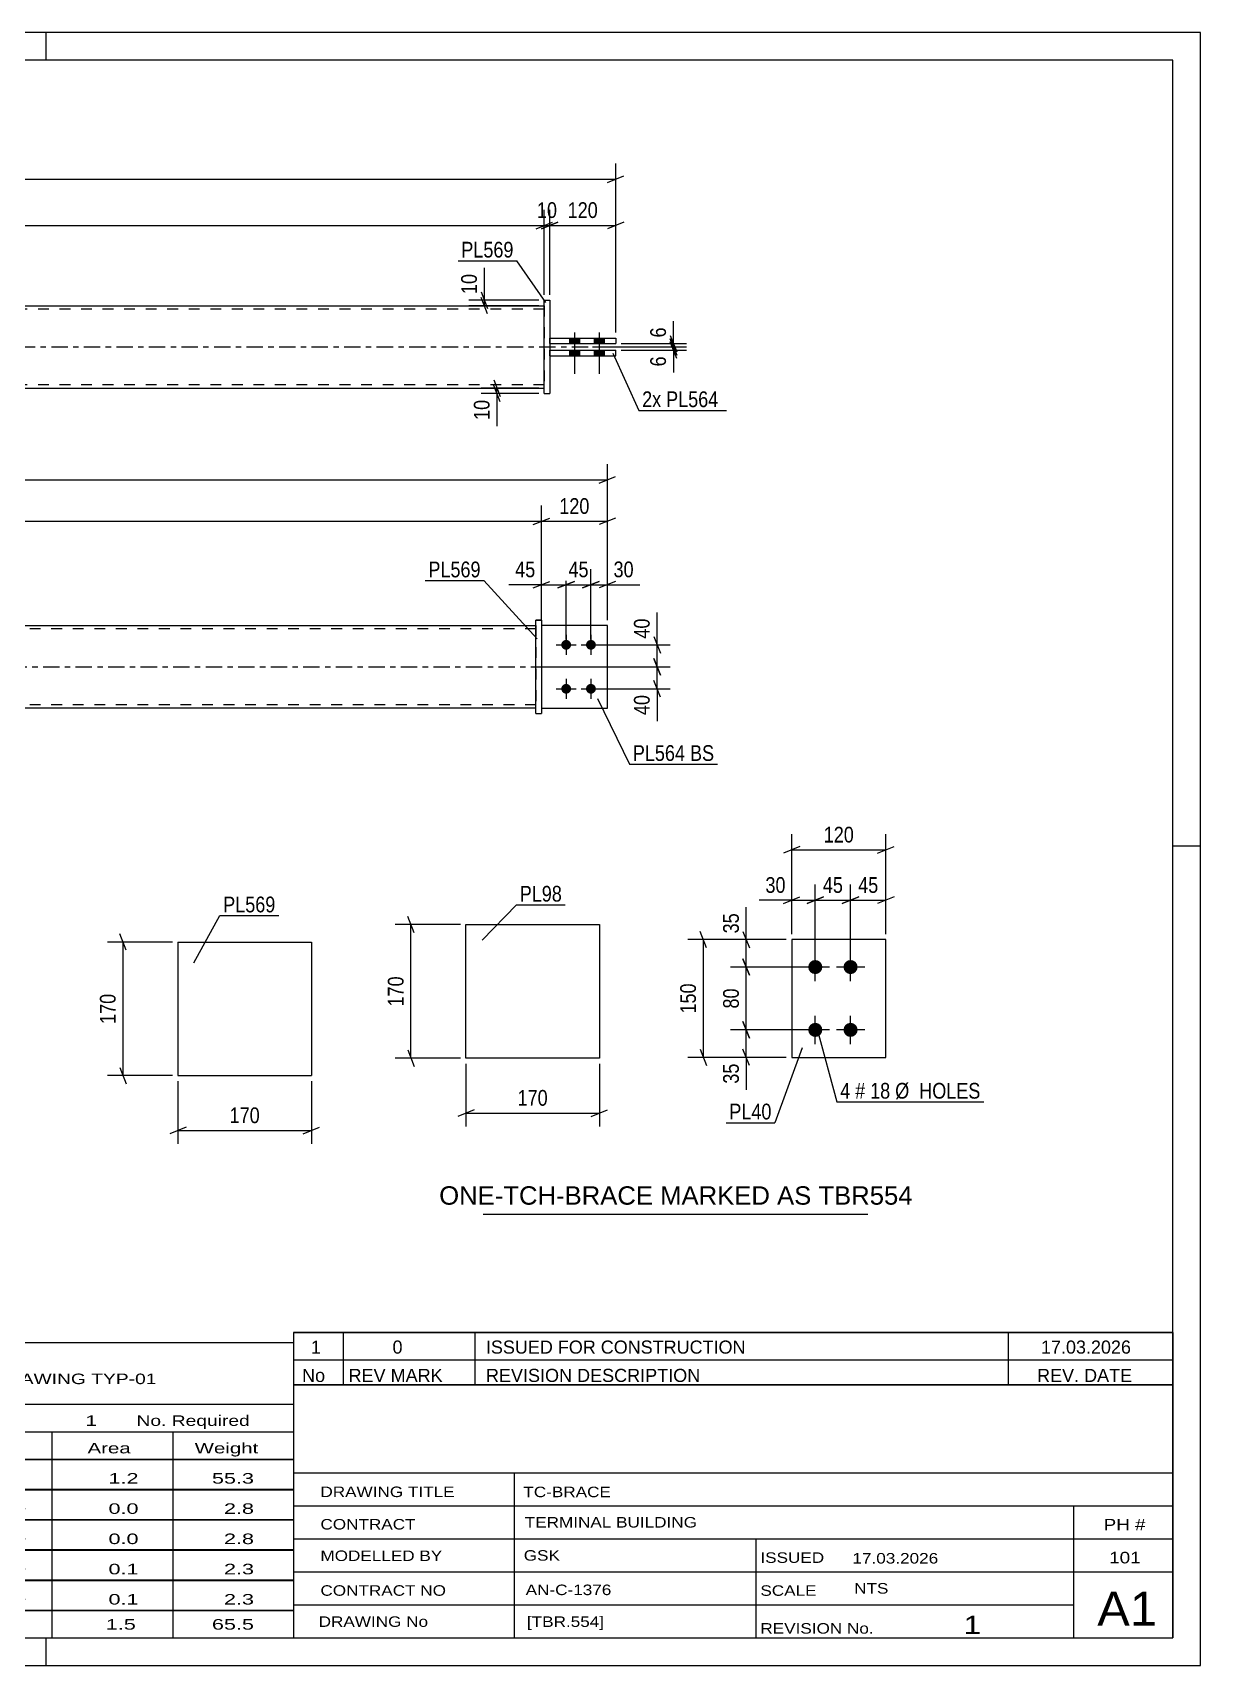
# Model space of a CAD drawing. Header units: millimetres. Extents: x 0 to 420, y 0 to 297.
# Drawn here: x 207.5 to 420, y 0 to 297 of the extents above; entities that cross this region are included whole.
import ezdxf

# ---------------------------------------------------------------- set-up
doc = ezdxf.new("R2010")
doc.units = ezdxf.units.MM
doc.linetypes.add('DXK_LINE_DOT2', pattern=[3.9198, 1.9599, -1.9599])
doc.linetypes.add('DXK_LINE_DOT3', pattern=[5.9187, 2.979, -0.9799, 0.9799, -0.9799])
doc.styles.add('Arial', font='ARIAL.TTF', dxfattribs={"height": 0.2})
doc.styles.add('Arial Narrow', font='ARIALN.TTF', dxfattribs={"height": 0.2})

# ---------------------------------------------------------------- blocks, each defined once
blk = doc.blocks.new('Unknown-582665148-1163')
at = {"color": 5, "linetype": 'Continuous'}
for p, q in [((420, 297), (0, 297)), ((210, 292), (210, 297)), ((420, 0), (420, 297)), ((415, 292), (5, 292)), ((415, 5), (415, 292)), ((420, 149), (415, 149)), ((5, 5), (415, 5)), ((210, 0), (210, 5)), ((0, 0), (420, 0))]:
    blk.add_line(p, q, dxfattribs=at)
blk = doc.blocks.new('Part-582665148-3432 - 3431')
at = {"color": 2, "linetype": 'Continuous'}
for p, q in [((362.78, 132.02), (345.64, 132.02)), ((345.64, 132.02), (345.64, 110.6)), ((362.78, 110.6), (362.78, 132.02)), ((345.64, 110.6), (362.78, 110.6))]:
    blk.add_line(p, q, dxfattribs=at)
blk = doc.blocks.new('Bolt-582665148-3433 - 3431')
at = {"linetype": 'Continuous'}
for points in [[(349.93, 125.74, -1), (349.93, 128.31, -1)], [(356.35, 125.74, -1), (356.35, 128.31, -1)], [(349.93, 114.31, -1), (349.93, 116.88, -1)], [(356.35, 114.31, -1), (356.35, 116.88, -1)]]:
    blk.add_hatch(color=1, dxfattribs=at).paths.add_polyline_path(points)
at = {"color": 1, "linetype": 'Continuous'}
for p, q in [((349.93, 124.45), (349.93, 129.6)), ((356.35, 124.45), (356.35, 129.6)), ((352.5, 127.02), (347.35, 127.02)), ((358.93, 127.02), (353.78, 127.02)), ((349.93, 113.02), (349.93, 118.17)), ((356.35, 113.02), (356.35, 118.17)), ((352.5, 115.6), (347.35, 115.6)), ((358.93, 115.6), (353.78, 115.6))]:
    blk.add_line(p, q, dxfattribs=at)
blk = doc.blocks.new('Bolt-582665148-1742 - 1738')
at = {"linetype": 'Continuous'}
for points in [[(304.6, 186.54, -1), (304.6, 184.74, -1)], [(309.1, 186.54, -1), (309.1, 184.74, -1)], [(304.6, 178.54, -1), (304.6, 176.74, -1)], [(309.1, 178.54, -1), (309.1, 176.74, -1)]]:
    blk.add_hatch(color=1, dxfattribs=at).paths.add_polyline_path(points)
at = {"color": 1, "linetype": 'Continuous'}
for p, q in [((304.6, 187.44), (304.6, 183.84)), ((309.1, 187.44), (309.1, 183.84)), ((302.8, 185.64), (306.4, 185.64)), ((307.3, 185.64), (310.9, 185.64)), ((304.6, 179.44), (304.6, 175.84)), ((309.1, 179.44), (309.1, 175.84)), ((302.8, 177.64), (306.4, 177.64)), ((307.3, 177.64), (310.9, 177.64))]:
    blk.add_line(p, q, dxfattribs=at)
blk = doc.blocks.new('Part-582665148-1747 - 1738')
at = {"color": 2, "linetype": 'Continuous'}
for p, q in [((95.12, 189.14), (299.1, 189.14)), ((299.1, 174.14), (95.12, 174.14))]:
    blk.add_line(p, q, dxfattribs=at)
at = {"color": 7, "linetype": 'DXK_LINE_DOT2'}
for p, q in [((95.12, 174.14), (95.12, 189.14)), ((299.1, 188.54), (95.12, 188.54)), ((299.1, 189.14), (299.1, 174.14)), ((299.1, 174.74), (95.12, 174.74))]:
    blk.add_line(p, q, dxfattribs=at)
at = {"color": 7, "linetype": 'DXK_LINE_DOT3'}
blk.add_line((85.12, 181.64), (309.1, 181.64), dxfattribs=at)
blk = doc.blocks.new('Part-582665148-1777 - 1738')
at = {"color": 2, "linetype": 'Continuous'}
for p, q in [((300.1, 190.14), (299.1, 190.14)), ((299.1, 173.14), (299.1, 190.14)), ((300.1, 190.14), (300.1, 173.14)), ((299.1, 173.14), (299.1, 173.14)), ((299.1, 173.14), (300.1, 173.14))]:
    blk.add_line(p, q, dxfattribs=at)
at = {"color": 7, "linetype": 'DXK_LINE_DOT2'}
for p, q in [((299.1, 190.14), (299.1, 190.14)), ((299.1, 190.14), (300.1, 190.14)), ((300.1, 190.14), (300.1, 190.14)), ((299.1, 173.14), (300.1, 173.14))]:
    blk.add_line(p, q, dxfattribs=at)
blk = doc.blocks.new('Part-582665148-1802 - 1738')
at = {"color": 2, "linetype": 'Continuous'}
for p, q in [((312.1, 189.14), (300.1, 189.14)), ((312.1, 174.14), (312.1, 189.14)), ((300.1, 174.14), (312.1, 174.14))]:
    blk.add_line(p, q, dxfattribs=at)
at = {"color": 7, "linetype": 'DXK_LINE_DOT2'}
blk.add_line((300.1, 189.14), (300.1, 174.14), dxfattribs=at)
blk = doc.blocks.new('Part-582665148-1807 - 1738')
at = {"color": 7, "linetype": 'DXK_LINE_DOT2'}
for p, q in [((312.1, 189.14), (300.1, 189.14)), ((300.1, 189.14), (300.1, 174.14)), ((312.1, 174.14), (312.1, 189.14)), ((300.1, 174.14), (312.1, 174.14))]:
    blk.add_line(p, q, dxfattribs=at)
blk = doc.blocks.new('Part-582665148-1418 - 1390')
at = {"color": 2, "linetype": 'Continuous'}
for p, q in [((301.61, 239.23), (313.61, 239.23)), ((301.61, 238.23), (313.61, 238.23)), ((313.61, 238.23), (313.61, 239.23))]:
    blk.add_line(p, q, dxfattribs=at)
at = {"color": 7, "linetype": 'DXK_LINE_DOT2'}
for p, q in [((301.61, 238.23), (301.61, 239.23)), ((301.61, 239.23), (313.61, 239.23)), ((301.61, 238.23), (313.61, 238.23))]:
    blk.add_line(p, q, dxfattribs=at)
blk = doc.blocks.new('Part-582665148-1419 - 1390')
at = {"color": 2, "linetype": 'Continuous'}
for p, q in [((300.61, 248.33), (300.61, 248.33)), ((300.61, 231.33), (300.61, 248.33)), ((300.61, 248.33), (301.61, 248.33)), ((301.61, 248.33), (301.61, 248.33)), ((301.61, 248.33), (301.61, 231.33)), ((300.61, 231.33), (301.61, 231.33)), ((300.61, 231.33), (300.61, 231.33)), ((301.61, 231.33), (301.61, 231.33))]:
    blk.add_line(p, q, dxfattribs=at)
at = {"color": 7, "linetype": 'DXK_LINE_DOT2'}
for p, q in [((300.61, 248.33), (300.61, 248.33)), ((300.61, 248.33), (301.61, 248.33)), ((300.61, 231.33), (301.61, 231.33))]:
    blk.add_line(p, q, dxfattribs=at)
blk = doc.blocks.new('Part-582665148-1445 - 1390')
at = {"color": 2, "linetype": 'Continuous'}
for p, q in [((96.63, 247.33), (300.61, 247.33)), ((96.63, 232.33), (300.61, 232.33))]:
    blk.add_line(p, q, dxfattribs=at)
at = {"color": 7, "linetype": 'DXK_LINE_DOT2'}
for p, q in [((96.63, 247.33), (96.63, 232.33)), ((300.61, 246.73), (96.63, 246.73)), ((300.61, 247.33), (300.61, 232.33)), ((300.61, 232.93), (96.63, 232.93))]:
    blk.add_line(p, q, dxfattribs=at)
at = {"color": 7, "linetype": 'DXK_LINE_DOT3'}
blk.add_line((86.63, 239.83), (310.61, 239.83), dxfattribs=at)
blk = doc.blocks.new('Bolt-582665148-1446 - 1390')
at = {"linetype": 'Continuous'}
for points in [[(307.01, 241.43), (305.21, 241.43), (305.21, 240.43), (307.01, 240.43)], [(307.01, 241.43), (305.21, 241.43), (305.21, 240.43), (307.01, 240.43)], [(311.51, 241.43), (309.71, 241.43), (309.71, 240.43), (311.51, 240.43)], [(311.51, 241.43), (309.71, 241.43), (309.71, 240.43), (311.51, 240.43)], [(307.01, 239.23), (305.21, 239.23), (305.21, 238.23), (307.01, 238.23)], [(307.01, 239.23), (305.21, 239.23), (305.21, 238.23), (307.01, 238.23)], [(311.51, 239.23), (309.71, 239.23), (309.71, 238.23), (311.51, 238.23)], [(311.51, 239.23), (309.71, 239.23), (309.71, 238.23), (311.51, 238.23)]]:
    blk.add_hatch(color=1, dxfattribs=at).paths.add_polyline_path(points)
at = {"color": 1, "linetype": 'Continuous'}
for p, q in [((305.21, 241.43), (305.21, 240.43)), ((305.21, 241.43), (305.21, 240.43)), ((306.11, 242.43), (306.11, 234.93)), ((306.11, 242.43), (306.11, 234.93)), ((307.01, 241.43), (307.01, 240.43)), ((307.01, 241.43), (307.01, 240.43)), ((309.71, 241.43), (309.71, 240.43)), ((309.71, 241.43), (309.71, 240.43)), ((310.61, 242.43), (310.61, 234.93)), ((310.61, 242.43), (310.61, 234.93)), ((311.51, 241.43), (311.51, 240.43)), ((311.51, 241.43), (311.51, 240.43)), ((305.21, 239.23), (305.21, 238.23)), ((305.21, 239.23), (305.21, 238.23)), ((307.01, 239.23), (307.01, 238.23)), ((307.01, 239.23), (307.01, 238.23)), ((309.71, 239.23), (309.71, 238.23)), ((309.71, 239.23), (309.71, 238.23)), ((311.51, 239.23), (311.51, 238.23)), ((311.51, 239.23), (311.51, 238.23))]:
    blk.add_line(p, q, dxfattribs=at)
blk = doc.blocks.new('Part-582665148-1457 - 1390')
at = {"color": 2, "linetype": 'Continuous'}
for p, q in [((301.61, 241.43), (313.61, 241.43)), ((313.61, 241.43), (313.61, 240.43)), ((301.61, 240.43), (313.61, 240.43))]:
    blk.add_line(p, q, dxfattribs=at)
at = {"color": 7, "linetype": 'DXK_LINE_DOT2'}
for p, q in [((301.61, 240.43), (301.61, 241.43)), ((301.61, 241.43), (313.61, 241.43)), ((313.61, 241.43), (313.61, 241.43)), ((301.61, 240.43), (313.61, 240.43))]:
    blk.add_line(p, q, dxfattribs=at)
blk = doc.blocks.new('Part-582665148-3441 - 3440')
at = {"color": 2, "linetype": 'Continuous'}
for p, q in [((286.36, 110.45), (286.36, 134.74)), ((286.36, 134.74), (310.64, 134.74)), ((310.64, 134.74), (310.64, 110.45)), ((310.64, 110.45), (286.36, 110.45))]:
    blk.add_line(p, q, dxfattribs=at)
blk = doc.blocks.new('Part-582665148-2294 - 2288')
at = {"color": 2, "linetype": 'Continuous'}
for p, q in [((233.96, 131.57), (233.96, 107.28)), ((233.96, 131.57), (258.24, 131.57)), ((258.24, 131.57), (258.24, 107.28)), ((233.96, 107.28), (258.24, 107.28))]:
    blk.add_line(p, q, dxfattribs=at)
blk = doc.blocks.new('StraightDimension-582665148-3449 - 3431')
at = {"color": 7, "linetype": 'Continuous'}
for p, q in [((344.64, 132.02), (334.52, 132.02)), ((336.77, 133.52), (337.97, 130.52)), ((337.37, 127.02), (337.37, 132.02)), ((337.97, 125.52), (336.77, 128.52)), ((348.93, 127.02), (334.52, 127.02))]:
    blk.add_line(p, q, dxfattribs=at)
at = {"color": 0}
blk.add_wipeout([(336.62, 137.41), (332.42, 137.41), (332.42, 132.55), (336.62, 132.55)], dxfattribs=at)
at = {"color": 7, "linetype": 'Continuous'}
blk.add_line((337.37, 132.02), (337.37, 137.93), dxfattribs=at)
blk.add_line((337.37, 132.02), (337.37, 137.93), dxfattribs=at)
at = {"color": 3, "style": 'Arial Narrow'}
blk.add_text('35', height=2.863, rotation=90.0002, dxfattribs=at).set_placement((336.02, 133.15))
blk = doc.blocks.new('StraightDimension-582665148-3451 - 3431')
at = {"color": 7, "linetype": 'Continuous'}
for p, q in [((336.77, 117.1), (337.97, 114.1)), ((348.93, 115.6), (334.52, 115.6)), ((337.37, 110.6), (337.37, 115.6)), ((344.64, 110.6), (334.52, 110.6)), ((337.97, 109.1), (336.77, 112.1))]:
    blk.add_line(p, q, dxfattribs=at)
at = {"color": 0}
blk.add_wipeout([(336.62, 110.07), (332.42, 110.07), (332.42, 105.21), (336.62, 105.21)], dxfattribs=at)
at = {"color": 7, "linetype": 'Continuous'}
blk.add_line((337.37, 110.6), (337.37, 104.69), dxfattribs=at)
blk.add_line((337.37, 110.6), (337.37, 104.69), dxfattribs=at)
at = {"color": 3, "style": 'Arial Narrow'}
blk.add_text('35', height=2.863, rotation=90.0002, dxfattribs=at).set_placement((336.02, 105.81))
blk = doc.blocks.new('StraightDimension-582665148-3450 - 3431')
at = {"color": 7, "linetype": 'Continuous'}
for p, q in [((336.77, 128.52), (337.97, 125.52)), ((348.93, 127.02), (334.52, 127.02)), ((337.37, 115.6), (337.37, 127.02)), ((337.97, 114.1), (336.77, 117.1)), ((348.93, 115.6), (334.52, 115.6))]:
    blk.add_line(p, q, dxfattribs=at)
at = {"color": 0}
blk.add_wipeout([(336.62, 123.74), (332.42, 123.74), (332.42, 118.88), (336.62, 118.88)], dxfattribs=at)
at = {"color": 3, "style": 'Arial Narrow'}
blk.add_text('80', height=2.863, rotation=90.0002, dxfattribs=at).set_placement((336.02, 119.48))
blk = doc.blocks.new('StraightDimension-582665148-3461 - 3431')
at = {"color": 7, "linetype": 'Continuous'}
for p, q in [((344.64, 132.02), (326.71, 132.02)), ((330.16, 130.52), (328.96, 133.52)), ((329.56, 110.6), (329.56, 132.02)), ((344.64, 110.6), (326.71, 110.6)), ((328.96, 112.1), (330.16, 109.1))]:
    blk.add_line(p, q, dxfattribs=at)
at = {"color": 0}
blk.add_wipeout([(328.81, 124.65), (324.61, 124.65), (324.61, 117.97), (328.81, 117.97)], dxfattribs=at)
at = {"color": 3, "style": 'Arial Narrow'}
blk.add_text('150', height=2.863, rotation=90.0002, dxfattribs=at).set_placement((328.21, 118.57))
blk = doc.blocks.new('StraightDimension-582665148-3465 - 3431')
at = {"color": 7, "linetype": 'Continuous'}
for p, q in [((354.85, 138.57), (357.85, 139.77)), ((356.35, 128.02), (356.35, 142.02)), ((364.28, 139.77), (361.28, 138.57)), ((362.78, 133.02), (362.78, 142.02)), ((356.35, 139.17), (362.78, 139.17))]:
    blk.add_line(p, q, dxfattribs=at)
at = {"color": 0}
blk.add_wipeout([(362, 139.92), (362, 144.12), (357.14, 144.12), (357.14, 139.92)], dxfattribs=at)
at = {"color": 3, "style": 'Arial Narrow'}
blk.add_text('45', height=2.863, dxfattribs=at).set_placement((357.74, 140.52))
blk = doc.blocks.new('StraightDimension-582665148-3466 - 3431')
at = {"color": 7, "linetype": 'Continuous'}
for p, q in [((348.43, 138.57), (351.43, 139.77)), ((349.93, 128.02), (349.93, 142.02)), ((357.85, 139.77), (354.85, 138.57)), ((356.35, 128.02), (356.35, 142.02)), ((349.93, 139.17), (356.35, 139.17))]:
    blk.add_line(p, q, dxfattribs=at)
at = {"color": 0}
blk.add_wipeout([(355.57, 139.92), (355.57, 144.12), (350.71, 144.12), (350.71, 139.92)], dxfattribs=at)
at = {"color": 3, "style": 'Arial Narrow'}
blk.add_text('45', height=2.863, dxfattribs=at).set_placement((351.31, 140.52))
blk = doc.blocks.new('StraightDimension-582665148-3467 - 3431')
at = {"color": 7, "linetype": 'Continuous'}
for p, q in [((344.14, 138.57), (347.14, 139.77)), ((345.64, 133.02), (345.64, 142.02)), ((351.43, 139.77), (348.43, 138.57)), ((349.93, 128.02), (349.93, 142.02)), ((345.64, 139.17), (349.93, 139.17))]:
    blk.add_line(p, q, dxfattribs=at)
at = {"color": 0}
blk.add_wipeout([(345.11, 139.92), (345.11, 144.12), (340.26, 144.12), (340.26, 139.92)], dxfattribs=at)
at = {"color": 7, "linetype": 'Continuous'}
blk.add_line((345.64, 139.17), (339.73, 139.17), dxfattribs=at)
blk.add_line((345.64, 139.17), (339.73, 139.17), dxfattribs=at)
at = {"color": 3, "style": 'Arial Narrow'}
blk.add_text('30', height=2.863, dxfattribs=at).set_placement((340.86, 140.52))
blk = doc.blocks.new('StraightDimension-582665148-3477 - 3431')
at = {"color": 7, "linetype": 'Continuous'}
for p, q in [((347.14, 148.93), (344.14, 147.73)), ((345.64, 133.02), (345.64, 151.18)), ((361.28, 147.73), (364.28, 148.93)), ((362.78, 133.02), (362.78, 151.18)), ((345.64, 148.33), (362.78, 148.33))]:
    blk.add_line(p, q, dxfattribs=at)
at = {"color": 0}
blk.add_wipeout([(357.55, 149.08), (357.55, 153.28), (350.87, 153.28), (350.87, 149.08)], dxfattribs=at)
at = {"color": 3, "style": 'Arial Narrow'}
blk.add_text('120', height=2.863, dxfattribs=at).set_placement((351.47, 149.68))
blk = doc.blocks.new('StraightDimension-582665148-1914 - 1738')
at = {"color": 7, "linetype": 'Continuous'}
for p, q in [((94.12, 182.64), (94.12, 210.96)), ((300.1, 190.14), (300.1, 210.96)), ((95.62, 208.71), (92.62, 207.51)), ((94.12, 208.11), (300.1, 208.11)), ((298.6, 207.51), (301.6, 208.71))]:
    blk.add_line(p, q, dxfattribs=at)
at = {"color": 0}
blk.add_wipeout([(201.37, 208.86), (201.37, 213.06), (192.85, 213.06), (192.85, 208.86)], dxfattribs=at)
at = {"color": 3, "style": 'Arial Narrow'}
blk.add_text('2060', height=2.863, dxfattribs=at).set_placement((193.45, 209.46))
blk = doc.blocks.new('StraightDimension-582665148-1984 - 1738')
at = {"color": 7, "linetype": 'Continuous'}
for p, q in [((300.1, 190.14), (300.1, 199.43)), ((304.6, 186.64), (304.6, 199.43)), ((298.6, 195.98), (301.6, 197.18)), ((300.1, 196.58), (304.6, 196.58)), ((306.1, 197.18), (303.1, 195.98))]:
    blk.add_line(p, q, dxfattribs=at)
at = {"color": 0}
blk.add_wipeout([(299.57, 197.33), (299.57, 201.53), (294.72, 201.53), (294.72, 197.33)], dxfattribs=at)
at = {"color": 7, "linetype": 'Continuous'}
blk.add_line((300.1, 196.58), (294.19, 196.58), dxfattribs=at)
blk.add_line((300.1, 196.58), (294.19, 196.58), dxfattribs=at)
at = {"color": 3, "style": 'Arial Narrow'}
blk.add_text('45', height=2.863, dxfattribs=at).set_placement((295.32, 197.93))
blk = doc.blocks.new('StraightDimension-582665148-2000 - 1738')
at = {"color": 7, "linetype": 'Continuous'}
for p, q in [((304.6, 186.64), (304.6, 199.43)), ((309.1, 186.64), (309.1, 199.43)), ((303.1, 195.98), (306.1, 197.18)), ((304.6, 196.58), (309.1, 196.58)), ((310.6, 197.18), (307.6, 195.98))]:
    blk.add_line(p, q, dxfattribs=at)
at = {"color": 0}
blk.add_wipeout([(309.28, 197.33), (309.28, 201.53), (304.42, 201.53), (304.42, 197.33)], dxfattribs=at)
at = {"color": 3, "style": 'Arial Narrow'}
blk.add_text('45', height=2.863, dxfattribs=at).set_placement((305.02, 197.93))
blk = doc.blocks.new('StraightDimension-582665148-1895 - 1738')
at = {"color": 7, "linetype": 'Continuous'}
for p, q in [((300.1, 190.14), (300.1, 210.96)), ((312.1, 190.14), (312.1, 210.96)), ((298.6, 207.51), (301.6, 208.71)), ((300.1, 208.11), (312.1, 208.11)), ((313.6, 208.71), (310.6, 207.51))]:
    blk.add_line(p, q, dxfattribs=at)
at = {"color": 0}
blk.add_wipeout([(309.44, 208.86), (309.44, 213.06), (302.75, 213.06), (302.75, 208.86)], dxfattribs=at)
at = {"color": 3, "style": 'Arial Narrow'}
blk.add_text('120', height=2.863, dxfattribs=at).set_placement((303.35, 209.46))
blk = doc.blocks.new('StraightDimension-582665148-1945 - 1738')
at = {"color": 7, "linetype": 'Continuous'}
for p, q in [((320.54, 187.14), (321.74, 184.14)), ((310.1, 185.64), (323.54, 185.64)), ((321.14, 181.64), (321.14, 185.64)), ((301.1, 181.64), (323.54, 181.64)), ((321.74, 180.14), (320.54, 183.14))]:
    blk.add_line(p, q, dxfattribs=at)
at = {"color": 0}
blk.add_wipeout([(320.39, 191.03), (316.19, 191.03), (316.19, 186.17), (320.39, 186.17)], dxfattribs=at)
at = {"color": 7, "linetype": 'Continuous'}
blk.add_line((321.14, 185.64), (321.14, 191.55), dxfattribs=at)
blk.add_line((321.14, 185.64), (321.14, 191.55), dxfattribs=at)
at = {"color": 3, "style": 'Arial Narrow'}
blk.add_text('40', height=2.863, rotation=90.0002, dxfattribs=at).set_placement((319.79, 186.77))
blk = doc.blocks.new('StraightDimension-582665148-1954 - 1738')
at = {"color": 7, "linetype": 'Continuous'}
for p, q in [((301.1, 181.64), (323.54, 181.64)), ((320.54, 183.14), (321.74, 180.14)), ((321.14, 177.64), (321.14, 181.64)), ((321.74, 176.14), (320.54, 179.14)), ((310.1, 177.64), (323.54, 177.64))]:
    blk.add_line(p, q, dxfattribs=at)
at = {"color": 0}
blk.add_wipeout([(320.39, 177.12), (316.19, 177.12), (316.19, 172.26), (320.39, 172.26)], dxfattribs=at)
at = {"color": 7, "linetype": 'Continuous'}
blk.add_line((321.14, 177.64), (321.14, 171.74), dxfattribs=at)
blk.add_line((321.14, 177.64), (321.14, 171.74), dxfattribs=at)
at = {"color": 3, "style": 'Arial Narrow'}
blk.add_text('40', height=2.863, rotation=90.0002, dxfattribs=at).set_placement((319.79, 172.86))
blk = doc.blocks.new('StraightDimension-582665148-1964 - 1738')
at = {"color": 7, "linetype": 'Continuous'}
for p, q in [((82.12, 190.14), (82.12, 218.52)), ((312.1, 190.14), (312.1, 218.52)), ((83.62, 216.27), (80.62, 215.07)), ((82.12, 215.67), (312.1, 215.67)), ((310.6, 215.07), (313.6, 216.27))]:
    blk.add_line(p, q, dxfattribs=at)
at = {"color": 0}
blk.add_wipeout([(201.37, 216.42), (201.37, 220.62), (192.85, 220.62), (192.85, 216.42)], dxfattribs=at)
at = {"color": 3, "style": 'Arial Narrow'}
blk.add_text('2300', height=2.863, dxfattribs=at).set_placement((193.45, 217.02))
blk = doc.blocks.new('StraightDimension-582665148-2013 - 1738')
at = {"color": 7, "linetype": 'Continuous'}
for p, q in [((309.1, 186.64), (309.1, 199.43)), ((312.1, 190.14), (312.1, 199.43)), ((307.6, 195.98), (310.6, 197.18)), ((309.1, 196.58), (312.1, 196.58)), ((313.6, 197.18), (310.6, 195.98))]:
    blk.add_line(p, q, dxfattribs=at)
at = {"color": 0}
blk.add_wipeout([(317.48, 197.33), (317.48, 201.53), (312.62, 201.53), (312.62, 197.33)], dxfattribs=at)
at = {"color": 7, "linetype": 'Continuous'}
blk.add_line((312.1, 196.58), (318, 196.58), dxfattribs=at)
blk.add_line((312.1, 196.58), (318, 196.58), dxfattribs=at)
at = {"color": 3, "style": 'Arial Narrow'}
blk.add_text('30', height=2.863, dxfattribs=at).set_placement((313.22, 197.93))
blk = doc.blocks.new('StraightDimension-582665148-1659 - 1390')
at = {"color": 7, "linetype": 'Continuous'}
for p, q in [((300.61, 249.33), (300.61, 264.79)), ((301.61, 249.33), (301.61, 264.79)), ((299.11, 261.34), (302.11, 262.54)), ((303.11, 262.54), (300.11, 261.34)), ((300.61, 261.94), (301.61, 261.94))]:
    blk.add_line(p, q, dxfattribs=at)
at = {"color": 0}
blk.add_wipeout([(303.54, 262.69), (303.54, 266.89), (298.68, 266.89), (298.68, 262.69)], dxfattribs=at)
at = {"color": 3, "style": 'Arial Narrow'}
blk.add_text('10', height=2.863, dxfattribs=at).set_placement((299.28, 263.29))
blk = doc.blocks.new('StraightDimension-582665148-1692 - 1390')
at = {"color": 7, "linetype": 'Continuous'}
for p, q in [((299.61, 232.33), (289.16, 232.33)), ((291.41, 233.83), (292.61, 230.83)), ((292.61, 229.83), (291.41, 232.83)), ((292.01, 231.33), (292.01, 232.33)), ((299.61, 231.33), (289.16, 231.33))]:
    blk.add_line(p, q, dxfattribs=at)
at = {"color": 0}
blk.add_wipeout([(291.26, 230.8), (287.06, 230.8), (287.06, 225.95), (291.26, 225.95)], dxfattribs=at)
at = {"color": 7, "linetype": 'Continuous'}
blk.add_line((292.01, 231.33), (292.01, 225.42), dxfattribs=at)
blk.add_line((292.01, 231.33), (292.01, 225.42), dxfattribs=at)
at = {"color": 3, "style": 'Arial Narrow'}
blk.add_text('10', height=2.863, rotation=90.0002, dxfattribs=at).set_placement((290.66, 226.55))
blk = doc.blocks.new('StraightDimension-582665148-1580 - 1390')
at = {"color": 7, "linetype": 'Continuous'}
for p, q in [((323.51, 241.33), (324.71, 238.33)), ((324.71, 237.73), (323.51, 240.73)), ((309.36, 239.83), (326.51, 239.83)), ((314.61, 239.23), (326.51, 239.23)), ((324.11, 239.23), (324.11, 239.83))]:
    blk.add_line(p, q, dxfattribs=at)
at = {"color": 0}
blk.add_wipeout([(323.36, 238.7), (319.16, 238.7), (319.16, 235.68), (323.36, 235.68)], dxfattribs=at)
at = {"color": 7, "linetype": 'Continuous'}
blk.add_line((324.11, 239.23), (324.11, 235.15), dxfattribs=at)
blk.add_line((324.11, 239.23), (324.11, 235.15), dxfattribs=at)
at = {"color": 3, "style": 'Arial Narrow'}
blk.add_text('6', height=2.86, rotation=90.0002, dxfattribs=at).set_placement((322.76, 236.28))
blk = doc.blocks.new('StraightDimension-582665148-1589 - 1390')
at = {"color": 7, "linetype": 'Continuous'}
for p, q in [((323.51, 241.93), (324.71, 238.93)), ((324.71, 238.33), (323.51, 241.33)), ((309.36, 239.83), (326.51, 239.83)), ((314.61, 240.43), (326.51, 240.43)), ((324.11, 239.83), (324.11, 240.43))]:
    blk.add_line(p, q, dxfattribs=at)
at = {"color": 0}
blk.add_wipeout([(323.36, 243.98), (319.16, 243.98), (319.16, 240.95), (323.36, 240.95)], dxfattribs=at)
at = {"color": 7, "linetype": 'Continuous'}
blk.add_line((324.11, 240.43), (324.11, 244.51), dxfattribs=at)
blk.add_line((324.11, 240.43), (324.11, 244.51), dxfattribs=at)
at = {"color": 3, "style": 'Arial Narrow'}
blk.add_text('6', height=2.86, rotation=90.0002, dxfattribs=at).set_placement((322.76, 241.55))
blk = doc.blocks.new('StraightDimension-582665148-1619 - 1390')
at = {"color": 7, "linetype": 'Continuous'}
for p, q in [((301.61, 249.33), (301.61, 264.79)), ((313.61, 242.43), (313.61, 264.79)), ((300.11, 261.34), (303.11, 262.54)), ((301.61, 261.94), (313.61, 261.94)), ((315.11, 262.54), (312.11, 261.34))]:
    blk.add_line(p, q, dxfattribs=at)
at = {"color": 0}
blk.add_wipeout([(310.95, 262.69), (310.95, 266.89), (304.27, 266.89), (304.27, 262.69)], dxfattribs=at)
at = {"color": 3, "style": 'Arial Narrow'}
blk.add_text('120', height=2.863, dxfattribs=at).set_placement((304.87, 263.29))
blk = doc.blocks.new('StraightDimension-582665148-1649 - 1390')
at = {"color": 7, "linetype": 'Continuous'}
for p, q in [((96.63, 249.33), (96.63, 264.79)), ((300.61, 249.33), (300.61, 264.79)), ((98.13, 262.54), (95.13, 261.34)), ((96.63, 261.94), (300.61, 261.94)), ((299.11, 261.34), (302.11, 262.54))]:
    blk.add_line(p, q, dxfattribs=at)
at = {"color": 0}
blk.add_wipeout([(202.88, 262.69), (202.88, 266.89), (194.37, 266.89), (194.37, 262.69)], dxfattribs=at)
at = {"color": 3, "style": 'Arial Narrow'}
blk.add_text('2040', height=2.863, dxfattribs=at).set_placement((194.97, 263.29))
blk = doc.blocks.new('StraightDimension-582665148-1670 - 1390')
at = {"color": 7, "linetype": 'Continuous'}
for p, q in [((85.13, 270.95), (82.13, 269.75)), ((83.63, 242.43), (83.63, 273.2)), ((83.63, 270.35), (313.61, 270.35)), ((312.11, 269.75), (315.11, 270.95)), ((313.61, 242.43), (313.61, 273.2))]:
    blk.add_line(p, q, dxfattribs=at)
at = {"color": 0}
blk.add_wipeout([(202.88, 271.1), (202.88, 275.3), (194.37, 275.3), (194.37, 271.1)], dxfattribs=at)
at = {"color": 3, "style": 'Arial Narrow'}
blk.add_text('2300', height=2.863, dxfattribs=at).set_placement((194.97, 271.7))
blk = doc.blocks.new('StraightDimension-582665148-1681 - 1390')
at = {"color": 7, "linetype": 'Continuous'}
for p, q in [((289.11, 249.83), (290.31, 246.83)), ((299.61, 248.33), (286.86, 248.33)), ((299.61, 247.33), (286.86, 247.33)), ((290.31, 245.83), (289.11, 248.83)), ((289.71, 247.33), (289.71, 248.33))]:
    blk.add_line(p, q, dxfattribs=at)
at = {"color": 0}
blk.add_wipeout([(288.96, 253.71), (284.76, 253.71), (284.76, 248.85), (288.96, 248.85)], dxfattribs=at)
at = {"color": 7, "linetype": 'Continuous'}
blk.add_line((289.71, 248.33), (289.71, 254.23), dxfattribs=at)
blk.add_line((289.71, 248.33), (289.71, 254.23), dxfattribs=at)
at = {"color": 3, "style": 'Arial Narrow'}
blk.add_text('10', height=2.863, rotation=90.0002, dxfattribs=at).set_placement((288.36, 249.45))
blk = doc.blocks.new('StraightDimension-582665148-3481 - 3440')
at = {"color": 7, "linetype": 'Continuous'}
for p, q in [((286.36, 109.45), (286.36, 98.05)), ((310.64, 109.45), (310.64, 98.05)), ((287.86, 101.05), (284.86, 99.85)), ((309.14, 99.85), (312.14, 101.05)), ((286.36, 100.45), (310.64, 100.45))]:
    blk.add_line(p, q, dxfattribs=at)
at = {"color": 0}
blk.add_wipeout([(301.84, 101.2), (301.84, 105.4), (295.16, 105.4), (295.16, 101.2)], dxfattribs=at)
at = {"color": 3, "style": 'Arial Narrow'}
blk.add_text('170', height=2.863, dxfattribs=at).set_placement((295.76, 101.8))
blk = doc.blocks.new('StraightDimension-582665148-3485 - 3440')
at = {"color": 7, "linetype": 'Continuous'}
for p, q in [((285.36, 134.74), (273.51, 134.74)), ((276.96, 133.24), (275.76, 136.24)), ((276.36, 110.45), (276.36, 134.74)), ((285.36, 110.45), (273.51, 110.45)), ((275.76, 111.95), (276.96, 108.95))]:
    blk.add_line(p, q, dxfattribs=at)
at = {"color": 0}
blk.add_wipeout([(275.61, 125.93), (271.41, 125.93), (271.41, 119.25), (275.61, 119.25)], dxfattribs=at)
at = {"color": 3, "style": 'Arial Narrow'}
blk.add_text('170', height=2.863, rotation=90.0002, dxfattribs=at).set_placement((275.01, 119.85))
blk = doc.blocks.new('StraightDimension-582665148-2296 - 2288')
at = {"color": 7, "linetype": 'Continuous'}
for p, q in [((233.96, 106.28), (233.96, 94.88)), ((258.24, 106.28), (258.24, 94.88)), ((235.46, 97.88), (232.46, 96.68)), ((233.96, 97.28), (258.24, 97.28)), ((256.74, 96.68), (259.74, 97.88))]:
    blk.add_line(p, q, dxfattribs=at)
at = {"color": 0}
blk.add_wipeout([(249.44, 98.03), (249.44, 102.23), (242.76, 102.23), (242.76, 98.03)], dxfattribs=at)
at = {"color": 3, "style": 'Arial Narrow'}
blk.add_text('170', height=2.863, dxfattribs=at).set_placement((243.36, 98.63))
blk = doc.blocks.new('StraightDimension-582665148-2301 - 2288')
at = {"color": 7, "linetype": 'Continuous'}
for p, q in [((232.96, 131.57), (221.11, 131.57)), ((224.56, 130.07), (223.36, 133.07)), ((223.96, 107.28), (223.96, 131.57)), ((232.96, 107.28), (221.11, 107.28)), ((223.36, 108.78), (224.56, 105.78))]:
    blk.add_line(p, q, dxfattribs=at)
at = {"color": 0}
blk.add_wipeout([(223.21, 122.77), (219.01, 122.77), (219.01, 116.08), (223.21, 116.08)], dxfattribs=at)
at = {"color": 3, "style": 'Arial Narrow'}
blk.add_text('170', height=2.863, rotation=90.0002, dxfattribs=at).set_placement((222.61, 116.68))
blk = doc.blocks.new('Unknown-582665148-3664')
at = {"color": 7, "linetype": 'Continuous'}
for p, q in [((255, 51.05), (255, 5)), ((255, 51.05), (415, 51.05)), ((415, 51), (415, 5)), ((255, 35), (415, 35)), ((295.14, 35), (295.14, 5)), ((255, 29), (415, 29)), ((397, 5.05), (397, 29.05)), ((255, 23), (415, 23)), ((339.14, 23), (339.14, 5)), ((255, 17), (415, 17)), ((255, 11), (397, 11)), ((255, 5), (415, 5))]:
    blk.add_line(p, q, dxfattribs=at)
at = {"color": 7, "style": 'Arial Narrow'}
for s, height, width, p in [('DRAWING TITLE', 1.9089, 1.425378, (259.88, 30.61)), ('TC-BRACE', 1.909, 1.425378, (296.81, 30.59)), ('TERMINAL BUILDING', 1.9089, 1.425378, (297.06, 25.07)), ('CONTRACT', 1.909, 1.425378, (259.88, 24.71)), ('MODELLED BY', 1.9089, 1.425378, (259.88, 18.98)), ('GSK', 1.909, 1.425378, (296.88, 19.04)), ('ISSUED', 1.909, 1.425378, (339.94, 18.64)), ('17.03.2026', 1.909, 1.425378, (356.69, 18.52)), ('CONTRACT NO', 1.9089, 1.425378, (259.88, 12.66)), ('AN-C-1376', 1.909, 1.425378, (297.23, 12.78)), ('SCALE', 1.909, 1.425378, (339.94, 12.65)), ('A1', 6.204, 1.25, (401.24, 7.2)), ('DRAWING No', 1.909, 1.425378, (259.56, 7)), ('[TBR.554]', 1.909, 1.425378, (297.46, 6.99)), ('1', 3.34, 1.5, (376.91, 5.68)), ('REVISION No.', 1.9089, 1.425378, (339.94, 5.77))]:
    blk.add_text(s, height=height, dxfattribs=dict(at, width=width)).set_placement(p)
at = {"color": 7, "linetype": 'Continuous', "style": 'Arial Narrow'}
for s, height, width, p in [('PH #', 2.1, 1.42538, (402.4, 24.55)), ('101', 2.1, 1.42538, (403.41, 18.55)), ('NTS', 1.909, 1.425378, (357, 13.05))]:
    blk.add_text(s, height=height, dxfattribs=dict(at, width=width)).set_placement(p)
blk = doc.blocks.new('Unknown-582665148-3665')
at = {"color": 7, "linetype": 'Continuous'}
for p, q in [((255, 60.55), (415, 60.55)), ((415, 60.55), (255, 60.55)), ((255, 60.55), (255, 55.55)), ((264, 60.55), (264, 55.55)), ((288, 60.55), (288, 55.55)), ((385, 60.55), (385, 55.55)), ((415, 60.55), (415, 55.55)), ((255, 55.55), (415, 55.55)), ((255, 55.55), (255, 51.05)), ((255, 55.55), (415, 55.55)), ((264, 55.55), (264, 51.05)), ((288, 55.55), (288, 51.05)), ((385, 55.55), (385, 51.05)), ((415, 55.55), (415, 51.05)), ((415, 51.05), (255, 51.05))]:
    blk.add_line(p, q, dxfattribs=at)
at = {"color": 7, "linetype": 'Continuous', "style": 'Arial Narrow'}
for s, height, width, p in [('1', 2.39, 1.196471, (258.16, 56.7)), ('0', 2.39, 1.196471, (273, 56.7)), ('ISSUED FOR CONSTRUCTION', 2.3861, 1.196471, (290, 56.7)), ('17.03.2026', 2.386, 1.196471, (391, 56.7)), ('No', 2.386, 1.2, (256.54, 51.55)), ('REV MARK', 2.386, 1.2, (265, 51.55)), ('REVISION DESCRIPTION', 2.3861, 1.2, (290, 51.55)), ('REV. DATE', 2.386, 1.2, (390.28, 51.55))]:
    blk.add_text(s, height=height, dxfattribs=dict(at, width=width)).set_placement(p)
blk = doc.blocks.new('Unknown-582665148-3666')
at = {"color": 7, "linetype": 'Continuous'}
for p, q in [((95, 58.75), (255, 58.75)), ((95, 47.5), (95, 58.75)), ((255, 58.75), (255, 47.5)), ((95, 47.5), (255, 47.5)), ((95, 47.5), (95, 42.5)), ((255, 47.5), (255, 42.5)), ((95, 42.5), (255, 42.5)), ((95, 42.5), (95, 37.5)), ((119, 42.5), (119, 37.5)), ((154.5, 42.5), (154.5, 37.5)), ((180.5, 42.5), (180.5, 37.5)), ((193.5, 42.5), (193.5, 37.5)), ((211, 42.5), (211, 37.5)), ((233, 42.5), (233, 37.5)), ((255, 42.5), (255, 37.5)), ((95, 37.5), (255, 37.5)), ((95, 37.45), (95, 32.05)), ((95, 37.45), (255, 37.45)), ((119, 37.5), (119, 32)), ((154.5, 37.5), (154.5, 32)), ((180.5, 37.5), (180.5, 32)), ((193.5, 37.5), (193.5, 32)), ((211, 37.5), (211, 32)), ((233, 37.5), (233, 32)), ((255, 37.45), (255, 32.05)), ((95, 32.05), (255, 32.05)), ((95, 31.95), (95, 26.55)), ((95, 31.95), (255, 31.95)), ((119, 32), (119, 26.5)), ((154.5, 32), (154.5, 26.5)), ((180.5, 32), (180.5, 26.5)), ((193.5, 32), (193.5, 26.5)), ((211, 32), (211, 26.5)), ((233, 32), (233, 26.5)), ((255, 31.95), (255, 26.55)), ((95, 26.55), (255, 26.55)), ((95, 26.45), (95, 21.05)), ((95, 26.45), (255, 26.45)), ((119, 26.5), (119, 21)), ((154.5, 26.5), (154.5, 21)), ((180.5, 26.5), (180.5, 21)), ((193.5, 26.5), (193.5, 21)), ((211, 26.5), (211, 21)), ((233, 26.5), (233, 21)), ((255, 26.45), (255, 21.05)), ((95, 21.05), (255, 21.05)), ((95, 20.95), (95, 15.55)), ((95, 20.95), (255, 20.95)), ((119, 21), (119, 15.5)), ((154.5, 21), (154.5, 15.5)), ((180.5, 21), (180.5, 15.5)), ((193.5, 21), (193.5, 15.5)), ((211, 21), (211, 15.5)), ((233, 21), (233, 15.5)), ((255, 20.95), (255, 15.55)), ((95, 15.55), (255, 15.55)), ((95, 15.45), (95, 10.05)), ((95, 15.45), (255, 15.45)), ((119, 15.5), (119, 10)), ((154.5, 15.5), (154.5, 10)), ((180.5, 15.5), (180.5, 10)), ((193.5, 15.5), (193.5, 10)), ((211, 15.5), (211, 10)), ((233, 15.5), (233, 10)), ((255, 15.45), (255, 10.05)), ((95, 10.05), (255, 10.05)), ((95, 10), (255, 10)), ((95, 10), (95, 5)), ((211, 10), (211, 5)), ((233, 10), (233, 5)), ((255, 10), (255, 5)), ((95, 5), (255, 5))]:
    blk.add_line(p, q, dxfattribs=at)
at = {"color": 7, "style": 'Arial Narrow'}
for s, height, width, p in [('GENERAL NOTES & WELD DETAILS :', 2.8633, 1.4, (96.15, 51.06)), ('REFER TYP DRAWING TYP-01', 1.9089, 1.6, (179.7, 51.16)), ("MATERIAL LIST FOR ASSEMBLY MK'D", 1.9089, 1.6, (96.15, 43.56)), ('TBR554', 1.909, 1.794707, (187.59, 43.47)), ('1', 1.91, 1.794707, (217.08, 43.56)), ('No. Required', 1.9089, 1.6, (226.41, 43.56)), ('Mark', 1.909, 1.7, (96.34, 38.5)), ('Profile', 1.909, 1.7, (129.41, 38.5)), ('Material', 1.909, 1.7, (159.54, 38.56)), ('No.', 1.909, 1.7, (184.5, 38.56)), ('Length', 1.909, 1.7, (195, 38.56)), ('Area', 1.909, 1.7, (217.5, 38.56)), ('Weight', 1.909, 1.7, (237, 38.56))]:
    blk.add_text(s, height=height, dxfattribs=dict(at, width=width)).set_placement(p)
at = {"color": 7, "linetype": 'Continuous', "style": 'Arial Narrow'}
for s, height, width, p in [('TBR554', 1.909, 1.794707, (96.5, 33.06)), ('SHS150*6', 1.909, 1.794707, (121, 33.06)), ('E350', 1.909, 1.794707, (160.74, 33.06)), ('1', 1.91, 1.794707, (184.86, 33.06)), ('2040', 1.909, 1.794707, (197.58, 33.06)), ('1.2', 1.909, 1.794707, (221.32, 33.06)), ('55.3', 1.909, 1.794707, (240.14, 33.06)), ('PL40', 1.909, 1.794707, (96.5, 27.56)), ('PL10*120', 1.909, 1.794707, (121, 27.56)), ('E350', 1.909, 1.794707, (160.74, 27.56)), ('2', 1.91, 1.794707, (184.86, 27.56)), ('150', 1.909, 1.794707, (199.77, 27.56)), ('0.0', 1.909, 1.794707, (221.32, 27.56)), ('2.8', 1.909, 1.794707, (242.33, 27.56)), ('PL564', 1.909, 1.794707, (96.5, 22.06)), ('PL10*120', 1.909, 1.794707, (121, 22.06)), ('E350', 1.909, 1.794707, (160.74, 22.06)), ('2', 1.91, 1.794707, (184.86, 22.06)), ('150', 1.909, 1.794707, (199.77, 22.06)), ('0.0', 1.909, 1.794707, (221.32, 22.06)), ('2.8', 1.909, 1.794707, (242.33, 22.06)), ('PL98', 1.909, 1.794707, (96.5, 16.56)), ('PL10*170', 1.909, 1.794707, (121, 16.56)), ('E350', 1.909, 1.794707, (160.74, 16.56)), ('1', 1.91, 1.794707, (184.86, 16.56)), ('170', 1.909, 1.794707, (199.77, 16.56)), ('0.1', 1.909, 1.794707, (221.32, 16.56)), ('2.3', 1.909, 1.794707, (242.33, 16.56)), ('PL569', 1.909, 1.794707, (96.5, 11.06)), ('PL10*170', 1.909, 1.794707, (121, 11.06)), ('E350', 1.909, 1.794707, (160.74, 11.06)), ('1', 1.91, 1.794707, (184.86, 11.06)), ('170', 1.909, 1.794707, (199.77, 11.06)), ('0.1', 1.909, 1.794707, (221.32, 11.06)), ('2.3', 1.909, 1.794707, (242.33, 11.06)), ('Total', 1.909, 1.7, (197.33, 6.5)), ('1.5', 1.909, 1.794707, (220.83, 6.5)), ('65.5', 1.909, 1.794707, (240.14, 6.5))]:
    blk.add_text(s, height=height, dxfattribs=dict(at, width=width)).set_placement(p)
blk = doc.blocks.new('Unknown-582665148-3667')
at = {"color": 7, "linetype": 'Continuous'}
blk.add_line((289.5, 82.05), (359.5, 82.05), dxfattribs=at)
at = {"color": 7, "style": 'Arial'}
blk.add_text('ONE-TCH-BRACE MARKED AS TBR554', height=3.3428, dxfattribs=at).set_placement((281.49, 83.8))
blk = doc.blocks.new('Mark-582665148-3488 - 3431')
at = {"color": 0}
blk.add_wipeout([(341.97, 99.31), (341.97, 102.31), (334.29, 102.31), (334.29, 99.31)], dxfattribs=at)
blk.add_wipeout([(341.97, 99.31), (341.97, 102.31), (334.29, 102.31), (334.29, 99.31)], dxfattribs=at)
at = {"color": 30, "linetype": 'Continuous'}
for p in [(347.55, 112.36), (333.69, 98.71)]:
    blk.add_line(p, (342.57, 98.71), dxfattribs=at)
at = {"color": 3, "style": 'Arial Narrow'}
blk.add_text('PL40', height=2.863, dxfattribs=at).set_placement((334.29, 99.31))
blk = doc.blocks.new('Mark-582665148-3491 - 3431')
at = {"color": 0}
blk.add_wipeout([(356.29, 103.09), (356.29, 106.09), (354.46, 106.09), (354.46, 103.09)], dxfattribs=at)
blk.add_wipeout([(356.29, 103.09), (356.29, 106.09), (354.46, 106.09), (354.46, 103.09)], dxfattribs=at)
at = {"color": 7, "linetype": 'Continuous'}
blk.add_line((350.29, 115.72), (353.86, 102.49), dxfattribs=at)
at = {"color": 0}
blk.add_wipeout([(359.01, 103.09), (359.01, 106.09), (357.19, 106.09), (357.19, 103.09)], dxfattribs=at)
blk.add_wipeout([(359.01, 103.09), (359.01, 106.09), (357.19, 106.09), (357.19, 103.09)], dxfattribs=at)
at = {"color": 3, "style": 'Arial Narrow'}
blk.add_text('4', height=2.86, dxfattribs=at).set_placement((354.46, 103.09))
at = {"color": 0}
blk.add_wipeout([(363.57, 103.09), (363.57, 106.09), (359.91, 106.09), (359.91, 103.09)], dxfattribs=at)
blk.add_wipeout([(363.57, 103.09), (363.57, 106.09), (359.91, 106.09), (359.91, 103.09)], dxfattribs=at)
at = {"color": 3, "style": 'Arial Narrow'}
blk.add_text('#', height=2.86, dxfattribs=at).set_placement((357.19, 103.09))
at = {"color": 0}
blk.add_wipeout([(380, 103.09), (380, 106.09), (364.47, 106.09), (364.47, 103.09)], dxfattribs=at)
blk.add_wipeout([(380, 103.09), (380, 106.09), (364.47, 106.09), (364.47, 103.09)], dxfattribs=at)
at = {"color": 7, "linetype": 'Continuous'}
blk.add_line((353.86, 102.49), (380.6, 102.49), dxfattribs=at)
at = {"color": 3, "style": 'Arial Narrow'}
for s, p in [('18', (359.91, 103.09)), ('Ø  HOLES', (364.47, 103.09))]:
    blk.add_text(s, height=2.863, dxfattribs=at).set_placement(p)
blk = doc.blocks.new('Mark-582665148-1773 - 1738')
at = {"color": 0}
blk.add_wipeout([(289.03, 197.92), (289.03, 200.92), (279.53, 200.92), (279.53, 197.92)], dxfattribs=at)
blk.add_wipeout([(289.03, 197.92), (289.03, 200.92), (279.53, 200.92), (279.53, 197.92)], dxfattribs=at)
at = {"color": 30, "linetype": 'Continuous'}
for p in [(278.93, 197.32), (299.33, 186.72)]:
    blk.add_line(p, (289.63, 197.32), dxfattribs=at)
at = {"color": 3, "style": 'Arial Narrow'}
blk.add_text('PL569', height=2.863, dxfattribs=at).set_placement((279.53, 197.92))
blk = doc.blocks.new('MarkSet-582665148-2045 - 1738')
at = {"color": 0}
blk.add_wipeout([(326.24, 164.52), (326.24, 167.52), (316.73, 167.52), (316.73, 164.52)], dxfattribs=at)
blk.add_wipeout([(326.24, 164.52), (326.24, 167.52), (316.73, 167.52), (316.73, 164.52)], dxfattribs=at)
at = {"color": 30, "linetype": 'Continuous'}
blk.add_line((310.29, 175.86), (316.13, 163.92), dxfattribs=at)
at = {"color": 0}
blk.add_wipeout([(331.52, 164.52), (331.52, 167.52), (327.14, 167.52), (327.14, 164.52)], dxfattribs=at)
blk.add_wipeout([(331.52, 164.52), (331.52, 167.52), (327.14, 167.52), (327.14, 164.52)], dxfattribs=at)
at = {"color": 30, "linetype": 'Continuous'}
blk.add_line((316.13, 163.92), (332.12, 163.92), dxfattribs=at)
at = {"color": 3, "style": 'Arial Narrow'}
for s, p in [('PL564', (316.73, 164.52)), ('BS', (327.14, 164.52))]:
    blk.add_text(s, height=2.863, dxfattribs=at).set_placement(p)
blk = doc.blocks.new('MarkSet-582665148-1729 - 1390')
at = {"color": 0}
blk.add_wipeout([(321.89, 228.88), (321.89, 231.88), (318.42, 231.88), (318.42, 228.88)], dxfattribs=at)
blk.add_wipeout([(321.89, 228.88), (321.89, 231.88), (318.42, 231.88), (318.42, 228.88)], dxfattribs=at)
at = {"color": 30, "linetype": 'Continuous'}
blk.add_line((313.09, 238.69), (317.82, 228.28), dxfattribs=at)
at = {"color": 0}
blk.add_wipeout([(332.3, 228.88), (332.3, 231.88), (322.79, 231.88), (322.79, 228.88)], dxfattribs=at)
blk.add_wipeout([(332.3, 228.88), (332.3, 231.88), (322.79, 231.88), (322.79, 228.88)], dxfattribs=at)
at = {"color": 30, "linetype": 'Continuous'}
blk.add_line((317.82, 228.28), (333.8, 228.28), dxfattribs=at)
at = {"color": 3, "style": 'Arial Narrow'}
for s, p in [('2x', (318.42, 228.88)), ('PL564', (322.79, 228.88))]:
    blk.add_text(s, height=2.863, dxfattribs=at).set_placement(p)
blk = doc.blocks.new('Mark-582665148-3275 - 1390')
at = {"color": 0}
blk.add_wipeout([(295.02, 256.09), (295.02, 259.09), (285.52, 259.09), (285.52, 256.09)], dxfattribs=at)
blk.add_wipeout([(295.02, 256.09), (295.02, 259.09), (285.52, 259.09), (285.52, 256.09)], dxfattribs=at)
at = {"color": 30, "linetype": 'Continuous'}
for p in [(284.92, 255.49), (300.92, 247.93)]:
    blk.add_line(p, (295.62, 255.49), dxfattribs=at)
at = {"color": 3, "style": 'Arial Narrow'}
blk.add_text('PL569', height=2.863, dxfattribs=at).set_placement((285.52, 256.09))
blk = doc.blocks.new('Mark-582665148-3492 - 3440')
at = {"color": 0}
blk.add_wipeout([(303.82, 138.93), (303.82, 141.93), (296.15, 141.93), (296.15, 138.93)], dxfattribs=at)
blk.add_wipeout([(303.82, 138.93), (303.82, 141.93), (296.15, 141.93), (296.15, 138.93)], dxfattribs=at)
at = {"color": 30, "linetype": 'Continuous'}
for p, q in [((289.34, 131.9), (295.55, 138.33)), ((295.55, 138.33), (304.42, 138.33))]:
    blk.add_line(p, q, dxfattribs=at)
at = {"color": 3, "style": 'Arial Narrow'}
blk.add_text('PL98', height=2.863, dxfattribs=at).set_placement((296.15, 138.93))
blk = doc.blocks.new('Mark-582665148-2290 - 2288')
at = {"color": 0}
blk.add_wipeout([(251.7, 136.98), (251.7, 139.98), (242.19, 139.98), (242.19, 136.98)], dxfattribs=at)
blk.add_wipeout([(251.7, 136.98), (251.7, 139.98), (242.19, 139.98), (242.19, 136.98)], dxfattribs=at)
at = {"color": 30, "linetype": 'Continuous'}
for p, q in [((236.84, 127.82), (241.59, 136.38)), ((241.59, 136.38), (252.3, 136.38))]:
    blk.add_line(p, q, dxfattribs=at)
at = {"color": 3, "style": 'Arial Narrow'}
blk.add_text('PL569', height=2.863, dxfattribs=at).set_placement((242.19, 136.98))

msp = doc.modelspace()

# ---------------------------------------------------------------- block references
for name in ['Unknown-582665148-1163', 'Part-582665148-1445 - 1390', 'Part-582665148-1419 - 1390', 'Part-582665148-1457 - 1390', 'Bolt-582665148-1446 - 1390', 'Part-582665148-1418 - 1390', 'Part-582665148-1777 - 1738', 'Part-582665148-1747 - 1738', 'Part-582665148-1802 - 1738', 'Part-582665148-1807 - 1738', 'Bolt-582665148-1742 - 1738', 'Part-582665148-3441 - 3440', 'Part-582665148-2294 - 2288', 'Part-582665148-3432 - 3431', 'Bolt-582665148-3433 - 3431', 'Unknown-582665148-3667', 'Unknown-582665148-3665', 'Unknown-582665148-3666', 'Unknown-582665148-3664']:
    msp.add_blockref(name, (0, 0))

# ---------------------------------------------------------------- next in the draw order: block references
for name in ['StraightDimension-582665148-1659 - 1390', 'StraightDimension-582665148-1580 - 1390', 'StraightDimension-582665148-1692 - 1390', 'StraightDimension-582665148-1914 - 1738', 'StraightDimension-582665148-3465 - 3431', 'Mark-582665148-2290 - 2288', 'Mark-582665148-3492 - 3440', 'StraightDimension-582665148-3449 - 3431', 'StraightDimension-582665148-3451 - 3431', 'StraightDimension-582665148-3481 - 3440', 'StraightDimension-582665148-2296 - 2288']:
    msp.add_blockref(name, (0, 0))

# ---------------------------------------------------------------- next in the draw order: block references
for name in ['StraightDimension-582665148-1589 - 1390', 'StraightDimension-582665148-1984 - 1738', 'StraightDimension-582665148-3485 - 3440', 'StraightDimension-582665148-2301 - 2288', 'StraightDimension-582665148-3450 - 3431']:
    msp.add_blockref(name, (0, 0))

# ---------------------------------------------------------------- next in the draw order: block references
for name in ['StraightDimension-582665148-1619 - 1390', 'MarkSet-582665148-1729 - 1390', 'StraightDimension-582665148-2000 - 1738', 'StraightDimension-582665148-3466 - 3431', 'StraightDimension-582665148-3461 - 3431', 'Mark-582665148-3491 - 3431']:
    msp.add_blockref(name, (0, 0))

# ---------------------------------------------------------------- next in the draw order: block references
for name in ['StraightDimension-582665148-1649 - 1390', 'StraightDimension-582665148-1895 - 1738', 'StraightDimension-582665148-3467 - 3431', 'Mark-582665148-3488 - 3431']:
    msp.add_blockref(name, (0, 0))

# ---------------------------------------------------------------- next in the draw order: block references
for name in ['StraightDimension-582665148-1670 - 1390', 'StraightDimension-582665148-1945 - 1738', 'StraightDimension-582665148-3477 - 3431']:
    msp.add_blockref(name, (0, 0))

# ---------------------------------------------------------------- next in the draw order: block references
for name in ['StraightDimension-582665148-1681 - 1390', 'StraightDimension-582665148-1964 - 1738', 'StraightDimension-582665148-1954 - 1738']:
    msp.add_blockref(name, (0, 0))

# ---------------------------------------------------------------- next in the draw order: block references
for name in ['Mark-582665148-3275 - 1390', 'Mark-582665148-1773 - 1738', 'StraightDimension-582665148-2013 - 1738', 'MarkSet-582665148-2045 - 1738']:
    msp.add_blockref(name, (0, 0))

doc.saveas('drawing.dxf')
